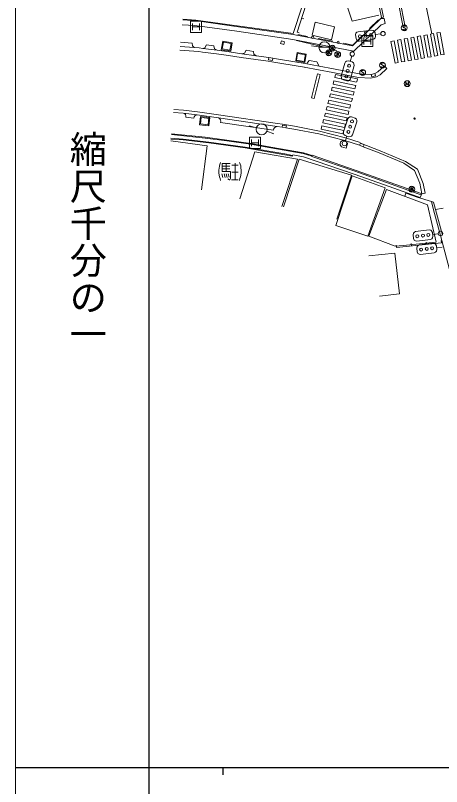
# Model space of a CAD drawing. Units: millimetres, scale not verified. Extents: x 40000 to 680000, y 20000 to 380000.
# Drawn here: x 40000 to 97549, y 202409 to 306552 of the extents above; entities that cross this region are included whole.
import ezdxf
from ezdxf.enums import TextEntityAlignment as Align

# ---------------------------------------------------------------- set-up
doc = ezdxf.new("R2010")
doc.units = ezdxf.units.MM
doc.header["$LTSCALE"] = 1000
for name, color, linetype, lineweight in [('M-TTL-BAND', 7, 'Continuous', 25), ('S-BGD', 1, 'Continuous', 13), ('S-TTL', 7, 'Continuous', 13)]:
    doc.layers.add(name, color=color, linetype=linetype, lineweight=lineweight)
doc.styles.add('@ＭＳ ゴシック', font='')
doc.styles.get('@ＭＳ ゴシック').set_extended_font_data('@MS Gothic')

msp = doc.modelspace()

# ---------------------------------------------------------------- linework, layer by layer
at = {"layer": 'M-TTL-BAND'}
for p, q in [((58000, 370000), (58000, 20000)), ((40000, 205000), (579000, 205000)), ((68000, 205000), (68000, 204000))]:
    msp.add_line(p, q, dxfattribs=at)
at = {"layer": 'S-BGD'}
for p, q in [((90703, 331229), (96228, 304054)), ((90574, 314057), (92383, 304968)), ((90820, 314106), (92628, 305017)), ((89438, 306252), (88331, 311856)), ((89684, 306301), (88576, 311905)), ((85461, 305754), (84040, 310097)), ((77506, 304100), (78667, 307651)), ((78030, 304278), (79221, 307921)), ((78654, 306187), (78940, 306094)), ((89063, 306588), (85461, 305754)), ((89344, 306142), (89403, 306236)), ((89403, 306236), (89684, 306301)), ((62531, 305276), (64247, 305170)), ((62597, 305935), (64512, 305800)), ((64375, 305912), (62606, 306028)), ((63639, 304262), (63639, 305762)), ((63639, 305762), (65139, 305762)), ((63920, 305481), (63920, 304544)), ((64247, 305170), (69914, 304414)), ((77506, 304100), (64375, 305912)), ((64512, 305800), (70134, 305023)), ((64858, 305481), (64858, 304544)), ((65139, 305762), (65139, 304262)), ((80056, 303876), (80458, 305630)), ((80458, 305630), (83108, 305024)), ((85532, 302433), (89344, 306142)), ((89391, 305288), (85715, 301724)), ((89037, 305976), (87829, 304779)), ((89344, 306142), (89805, 306115)), ((89937, 305478), (89391, 305288)), ((89805, 306115), (89937, 305478)), ((92428, 305155), (92384, 305125)), ((92480, 305169), (92428, 305155)), ((92542, 305169), (92480, 305169)), ((92584, 305161), (92542, 305169)), ((92614, 305147), (92584, 305161)), ((92636, 305123), (92614, 305147)), ((65139, 304262), (63639, 304262)), ((63920, 305012), (64858, 305012)), ((69914, 304414), (77465, 303308)), ((70134, 305023), (77514, 303971)), ((78030, 304278), (78315, 304185)), ((82706, 303270), (83108, 305024)), ((85938, 303910), (85982, 304137)), ((85982, 304137), (86117, 304274)), ((86117, 304274), (86289, 304354)), ((86289, 304354), (88126, 304571)), ((88126, 304571), (88322, 304533)), ((88322, 304533), (88454, 304438)), ((88454, 304438), (88570, 304220)), ((88570, 304220), (88628, 303724)), ((92350, 304645), (92322, 304691)), ((92382, 304615), (92350, 304645)), ((92358, 305081), (92356, 305035)), ((92356, 305035), (92358, 305005)), ((92384, 305125), (92358, 305081)), ((92358, 305005), (92374, 304965)), ((92374, 304965), (92402, 304943)), ((92420, 304597), (92382, 304615)), ((92383, 304968), (92628, 305017)), ((92402, 304943), (92620, 304817)), ((92460, 304591), (92420, 304597)), ((92552, 304591), (92460, 304591)), ((92614, 304609), (92552, 304591)), ((92642, 304645), (92614, 304609)), ((92620, 304817), (92644, 304781)), ((92656, 304683), (92642, 304645)), ((92644, 304781), (92660, 304731)), ((92660, 304731), (92656, 304683)), ((96031, 304018), (96474, 304099)), ((97025, 301138), (96474, 304099)), ((96917, 304179), (97359, 304260)), ((97468, 301217), (96917, 304179)), ((97911, 301296), (97359, 304260)), ((67990, 303063), (67804, 301919)), ((67990, 303063), (69255, 302857)), ((75810, 302760), (75920, 303100)), ((75920, 303100), (76336, 302966)), ((77465, 303308), (85715, 301724)), ((77514, 303971), (85532, 302433)), ((77964, 303172), (81730, 302254)), ((78154, 303969), (79425, 303725)), ((80056, 303876), (82706, 303270)), ((80868, 303448), (82862, 303066)), ((86785, 303744), (85576, 302546)), ((85997, 303414), (85938, 303910)), ((86092, 303204), (85997, 303414)), ((86266, 303093), (86092, 303204)), ((86441, 303063), (86266, 303093)), ((88278, 303280), (86441, 303063)), ((86762, 302337), (86762, 303837)), ((86762, 303837), (88262, 303837)), ((87043, 303556), (87043, 302618)), ((87043, 303087), (87980, 303087)), ((87980, 303556), (87980, 302618)), ((88262, 303837), (88262, 302337)), ((88467, 303382), (88278, 303280)), ((88574, 303506), (88467, 303382)), ((88628, 303724), (88574, 303506)), ((89344, 304060), (88599, 303972)), ((90719, 303050), (91161, 303131)), ((91708, 300193), (91161, 303131)), ((91604, 303212), (92047, 303292)), ((92151, 300272), (91604, 303212)), ((92047, 303292), (92594, 300351)), ((92490, 303373), (92932, 303454)), ((92490, 303373), (93037, 300429)), ((92932, 303454), (93480, 300508)), ((93375, 303534), (93818, 303615)), ((93375, 303534), (93923, 300587)), ((94366, 300666), (93818, 303615)), ((94260, 303695), (94703, 303776)), ((94809, 300744), (94260, 303695)), ((95252, 300823), (94703, 303776)), ((95146, 303857), (95589, 303937)), ((95695, 300902), (95146, 303857)), ((96138, 300981), (95589, 303937)), ((96581, 301059), (96031, 304018)), ((64137, 302238), (62242, 302368)), ((63848, 302797), (62297, 302921)), ((63915, 302425), (63848, 302797)), ((64137, 302238), (63915, 302425)), ((64810, 302157), (64137, 302238)), ((65312, 302101), (64810, 302157)), ((65570, 302188), (65312, 302101)), ((67224, 301849), (65312, 302101)), ((65788, 302587), (65570, 302188)), ((66808, 302428), (65788, 302587)), ((66895, 302025), (66808, 302428)), ((67224, 301849), (66895, 302025)), ((68089, 302925), (67939, 302021)), ((67939, 302021), (68974, 301875)), ((69117, 302758), (68089, 302925)), ((68974, 301875), (69117, 302758)), ((69073, 301740), (69255, 302857)), ((76227, 302626), (75810, 302760)), ((76336, 302966), (76227, 302626)), ((80984, 302331), (79989, 302433)), ((80984, 302254), (82476, 302254)), ((82451, 302049), (83413, 301775)), ((82543, 302279), (82787, 302279)), ((82677, 302071), (82613, 302013)), ((82723, 302133), (82677, 302071)), ((82755, 302197), (82723, 302133)), ((82787, 302279), (82755, 302197)), ((82787, 302445), (82787, 301847)), ((82787, 302335), (82883, 302129)), ((83031, 302351), (82849, 302201)), ((82883, 302129), (82919, 302075)), ((82919, 302075), (82995, 302001)), ((84306, 302790), (85576, 302546)), ((88262, 302337), (86762, 302337)), ((91265, 300114), (90719, 303050)), ((64103, 301739), (62192, 301870)), ((64750, 301661), (64078, 301741)), ((65256, 301604), (64750, 301661)), ((67159, 301353), (65247, 301605)), ((68775, 301125), (67154, 301354)), ((68845, 301620), (67224, 301849)), ((69070, 301740), (67800, 301919)), ((70507, 300886), (68775, 301125)), ((70576, 301381), (68845, 301620)), ((70946, 301472), (70576, 301381)), ((72520, 301091), (70576, 301381)), ((71159, 301843), (70946, 301472)), ((72145, 301693), (71159, 301843)), ((72212, 301307), (72145, 301693)), ((72520, 301091), (72212, 301307)), ((74208, 300856), (72520, 301091)), ((78027, 301539), (77863, 300414)), ((77863, 300414), (78027, 301539)), ((78111, 301424), (77976, 300496)), ((79269, 301334), (78027, 301539)), ((78027, 301539), (79269, 301334)), ((79253, 301235), (78111, 301424)), ((79009, 300313), (79162, 301323)), ((79093, 300196), (79269, 301334)), ((79093, 300196), (79260, 301308)), ((82146, 301399), (82060, 301337)), ((82076, 301665), (82320, 301665)), ((82210, 301457), (82146, 301399)), ((82256, 301519), (82210, 301457)), ((82288, 301203), (82210, 301217)), ((82288, 301583), (82256, 301519)), ((82320, 301665), (82288, 301583)), ((82306, 301215), (82288, 301203)), ((82320, 301233), (82306, 301215)), ((82320, 301831), (82320, 301233)), ((82320, 301721), (82416, 301515)), ((82564, 301737), (82382, 301587)), ((82416, 301515), (82452, 301461)), ((82452, 301461), (82528, 301387)), ((82613, 302013), (82527, 301951)), ((82528, 301387), (82594, 301337)), ((82755, 301817), (82677, 301831)), ((82773, 301829), (82755, 301817)), ((82787, 301847), (82773, 301829)), ((82995, 302001), (83061, 301951)), ((83349, 301168), (83263, 301106)), ((83279, 301434), (83523, 301434)), ((83413, 301226), (83349, 301168)), ((83459, 301288), (83413, 301226)), ((83491, 300972), (83413, 300986)), ((83491, 301352), (83459, 301288)), ((83523, 301434), (83491, 301352)), ((83509, 300984), (83491, 300972)), ((83523, 301002), (83509, 300984)), ((83523, 301600), (83523, 301002)), ((83523, 301490), (83619, 301284)), ((83767, 301506), (83585, 301356)), ((83619, 301284), (83655, 301230)), ((83655, 301230), (83731, 301156)), ((83731, 301156), (83797, 301106)), ((85411, 301059), (85217, 300334)), ((95695, 300902), (96138, 300981)), ((97025, 301138), (96581, 301059)), ((97911, 301296), (97468, 301217)), ((72446, 300597), (70507, 300886)), ((74139, 300361), (72451, 300596)), ((74139, 300361), (74619, 300281)), ((74165, 300570), (74212, 300855)), ((74700, 300482), (74165, 300570)), ((74212, 300855), (74747, 300767)), ((75992, 300061), (74619, 300281)), ((76071, 300555), (74698, 300775)), ((74747, 300767), (74700, 300482)), ((79046, 299555), (75989, 300062)), ((79128, 300048), (76071, 300555)), ((77863, 300414), (79093, 300196)), ((79093, 300196), (77863, 300414)), ((77976, 300496), (79009, 300313)), ((81028, 299691), (79128, 300048)), ((79652, 300482), (79410, 300102)), ((80705, 300278), (79652, 300482)), ((81028, 299691), (80705, 300278)), ((84004, 298331), (84485, 300117)), ((84485, 300117), (84592, 300285)), ((84592, 300285), (84730, 300372)), ((84730, 300372), (84975, 300399)), ((84975, 300399), (85458, 300270)), ((85458, 300270), (85640, 300138)), ((85640, 300138), (85715, 299993)), ((85715, 299993), (85740, 299779)), ((89413, 300040), (89411, 299994)), ((89411, 299994), (89413, 299964)), ((89439, 300084), (89413, 300040)), ((89413, 299964), (89429, 299924)), ((89483, 300114), (89439, 300084)), ((89535, 300128), (89483, 300114)), ((89597, 300128), (89535, 300128)), ((89639, 300120), (89597, 300128)), ((89669, 300106), (89639, 300120)), ((89691, 300082), (89669, 300106)), ((91708, 300193), (91265, 300114)), ((92594, 300351), (92151, 300272)), ((93480, 300508), (93037, 300429)), ((94366, 300666), (93923, 300587)), ((95252, 300823), (94809, 300744)), ((80936, 299200), (79012, 299561)), ((82863, 298831), (80934, 299200)), ((82957, 299322), (81028, 299691)), ((86410, 298656), (82957, 299322)), ((85740, 299779), (85260, 297993)), ((86742, 299052), (86740, 299006)), ((86740, 299006), (86742, 298976)), ((86768, 299096), (86742, 299052)), ((86742, 298976), (86758, 298936)), ((86758, 298936), (86786, 298914)), ((86812, 299126), (86768, 299096)), ((86786, 298914), (87004, 298788)), ((86864, 299140), (86812, 299126)), ((86926, 299140), (86864, 299140)), ((86968, 299132), (86926, 299140)), ((86998, 299118), (86968, 299132)), ((87020, 299094), (86998, 299118)), ((88961, 298934), (88543, 298721)), ((89828, 299732), (88961, 298934)), ((90166, 299364), (89249, 298519)), ((89405, 299604), (89377, 299650)), ((89437, 299574), (89405, 299604)), ((89429, 299924), (89457, 299902)), ((89475, 299556), (89437, 299574)), ((89457, 299902), (89675, 299776)), ((89515, 299550), (89475, 299556)), ((89607, 299550), (89515, 299550)), ((89669, 299568), (89607, 299550)), ((89697, 299604), (89669, 299568)), ((89675, 299776), (89699, 299740)), ((89711, 299642), (89697, 299604)), ((89699, 299740), (89715, 299690)), ((89715, 299690), (89711, 299642)), ((89828, 299732), (90166, 299364)), ((80783, 298672), (79970, 295415)), ((81171, 298575), (80358, 295318)), ((81171, 298575), (80779, 298654)), ((86348, 298159), (82863, 298831)), ((83128, 298151), (86082, 297518)), ((83146, 298175), (83237, 298560)), ((86205, 297979), (83237, 298560)), ((84016, 298141), (84004, 298331)), ((84092, 297965), (84016, 298141)), ((84287, 297840), (84092, 297965)), ((85260, 297993), (85167, 297842)), ((86205, 297979), (86093, 297590)), ((88006, 298064), (86348, 298159)), ((88035, 298563), (86410, 298656)), ((86734, 298616), (86706, 298662)), ((86766, 298586), (86734, 298616)), ((86804, 298568), (86766, 298586)), ((86844, 298562), (86804, 298568)), ((86936, 298562), (86844, 298562)), ((86998, 298580), (86936, 298562)), ((87026, 298616), (86998, 298580)), ((87004, 298788), (87028, 298752)), ((87040, 298654), (87026, 298616)), ((87028, 298752), (87044, 298702)), ((87044, 298702), (87040, 298654)), ((88006, 298064), (88769, 298276)), ((88543, 298721), (88035, 298563)), ((88035, 298563), (88131, 298254)), ((88131, 298254), (88639, 298412)), ((88639, 298412), (88543, 298721)), ((89249, 298519), (88769, 298276)), ((82664, 296410), (82780, 296845)), ((85733, 296213), (82780, 296845)), ((82896, 297280), (83012, 297716)), ((82896, 297280), (85849, 296648)), ((85965, 297083), (83012, 297716)), ((84770, 297711), (84287, 297840)), ((85000, 297721), (84770, 297711)), ((85167, 297842), (85000, 297721)), ((85965, 297083), (85849, 296648)), ((92722, 297094), (92722, 297582)), ((92722, 297582), (92910, 297116)), ((92910, 297116), (93096, 297582)), ((93096, 297582), (93096, 297094)), ((82432, 295539), (82548, 295974)), ((85500, 295342), (82548, 295974)), ((82664, 296410), (85616, 295777)), ((85616, 295777), (85733, 296213)), ((79970, 295415), (80358, 295318)), ((82200, 294668), (82316, 295104)), ((85267, 294472), (82316, 295104)), ((82432, 295539), (85383, 294907)), ((85500, 295342), (85383, 294907)), ((61394, 293860), (62690, 293758)), ((64584, 293514), (62690, 293758)), ((82084, 294233), (81968, 293798)), ((81968, 293798), (84917, 293166)), ((85034, 293601), (82084, 294233)), ((82200, 294668), (85150, 294036)), ((85267, 294472), (85150, 294036)), ((61355, 293462), (62659, 293359)), ((64553, 293115), (62659, 293359)), ((64077, 292666), (63032, 292803)), ((67413, 292735), (64553, 293115)), ((67444, 293134), (64584, 293514)), ((64862, 291791), (64982, 292906)), ((64982, 292906), (66254, 292745)), ((64994, 291895), (65088, 292772)), ((65088, 292772), (66238, 292626)), ((66134, 292759), (66013, 291760)), ((66254, 292745), (66117, 291625)), ((75357, 291562), (67413, 292735)), ((75389, 291961), (67444, 293134)), ((81736, 292927), (81852, 293362)), ((81736, 292927), (84684, 292295)), ((84801, 292731), (81852, 293362)), ((84801, 292731), (84684, 292295)), ((84886, 292590), (84988, 292735)), ((85034, 293601), (84917, 293166)), ((84988, 292735), (85162, 292845)), ((85162, 292845), (85393, 292840)), ((85393, 292840), (85867, 292680)), ((85867, 292680), (86052, 292542)), ((66117, 291625), (64862, 291791)), ((66013, 291760), (64994, 291895)), ((74850, 291077), (67707, 292073)), ((72534, 291373), (71576, 291661)), ((76046, 291860), (75389, 291961)), ((76015, 291461), (76065, 291752)), ((77686, 291577), (76046, 291860)), ((76065, 291752), (76586, 291663)), ((76586, 291663), (76537, 291372)), ((81272, 291185), (81385, 291632)), ((84335, 290990), (81388, 291621)), ((81504, 292056), (81620, 292492)), ((81504, 292056), (84451, 291425)), ((84568, 291860), (81620, 292492)), ((84290, 290839), (84886, 292590)), ((84568, 291860), (84451, 291425)), ((86117, 292172), (85521, 290420)), ((86052, 292542), (86118, 292362)), ((86118, 292362), (86117, 292172)), ((73960, 290909), (74904, 290578)), ((76015, 291461), (75357, 291562)), ((76537, 291372), (76015, 291461)), ((77618, 291185), (76537, 291372)), ((80951, 290539), (77618, 291185)), ((81042, 290926), (77686, 291577)), ((84592, 290042), (81042, 290926)), ((81272, 291185), (84218, 290554)), ((84335, 290990), (84218, 290554)), ((84302, 290624), (84290, 290839)), ((84367, 290475), (84302, 290624)), ((65916, 288959), (60973, 289627)), ((60995, 289855), (62653, 289739)), ((61005, 289954), (62662, 289838)), ((65630, 289996), (61055, 290455)), ((65642, 290096), (61065, 290554)), ((62653, 289739), (66117, 289332)), ((62662, 289838), (66130, 289431)), ((68535, 289612), (65630, 289996)), ((68548, 289711), (65642, 290096)), ((71754, 289146), (68535, 289612)), ((71770, 289245), (68548, 289711)), ((71600, 288593), (71600, 290093)), ((71600, 290093), (73100, 290093)), ((71881, 289812), (71881, 288874)), ((72819, 289812), (72819, 288874)), ((73100, 290093), (73100, 288593)), ((84488, 289658), (80951, 290539)), ((84540, 290331), (84367, 290475)), ((86471, 289012), (84488, 289658)), ((84536, 289541), (84777, 290251)), ((85014, 290170), (84540, 290331)), ((86574, 289396), (84592, 290042)), ((85260, 290182), (85014, 290170)), ((85403, 290260), (85260, 290182)), ((85521, 290420), (85403, 290260)), ((65916, 288959), (65110, 282995)), ((66117, 289332), (71029, 288649)), ((66130, 289431), (71043, 288749)), ((71026, 288650), (76362, 287740)), ((71043, 288749), (76379, 287838)), ((73100, 288593), (71600, 288593)), ((74488, 288672), (71754, 289146)), ((74505, 288770), (71770, 289245)), ((71881, 289343), (72819, 289343)), ((78873, 287912), (74488, 288672)), ((78897, 288009), (74505, 288770)), ((84053, 288807), (84657, 288642)), ((84657, 288642), (84876, 289383)), ((86471, 289012), (86587, 289278)), ((86978, 288790), (86471, 289012)), ((89272, 288275), (86587, 289278)), ((86587, 289278), (87094, 289055)), ((87094, 289055), (86978, 288790)), ((89109, 287994), (86978, 288790)), ((72315, 288118), (70307, 281781)), ((72315, 288118), (78081, 287124)), ((76362, 287740), (77420, 287558)), ((76379, 287838), (77436, 287657)), ((77420, 287558), (77436, 287657)), ((77471, 287734), (78896, 287465)), ((80027, 287531), (78873, 287912)), ((78896, 287465), (85752, 285094)), ((80060, 287625), (78897, 288009)), ((80080, 287682), (80024, 287521)), ((85831, 285501), (80024, 287521)), ((85887, 285661), (80080, 287682)), ((92446, 286577), (89109, 287994)), ((92671, 286833), (89272, 288275)), ((67608, 286417), (67548, 286215)), ((67706, 286672), (67608, 286417)), ((69003, 286552), (67923, 286552)), ((67923, 286552), (67923, 285465)), ((68478, 286545), (68478, 285465)), ((69663, 286597), (69663, 286327)), ((70241, 286672), (70346, 286485)), ((70346, 286485), (70421, 286222)), ((78081, 287124), (75979, 280754)), ((78303, 287147), (76181, 280717)), ((78303, 287147), (85389, 284994)), ((93891, 285625), (92446, 286577)), ((94283, 285771), (92671, 286833)), ((67503, 285945), (67488, 285652)), ((67488, 285652), (67488, 285277)), ((67548, 286215), (67503, 285945)), ((67923, 286192), (68973, 286192)), ((67923, 285465), (69048, 285465)), ((68966, 285825), (67931, 285825)), ((69048, 285465), (69048, 284535)), ((69206, 286327), (70091, 286327)), ((70061, 285375), (69243, 285375)), ((69663, 284347), (69663, 286320)), ((70421, 286222), (70451, 285960)), ((70451, 285960), (70466, 285660)), ((70466, 285660), (70466, 285285)), ((94390, 282468), (85831, 285501)), ((94446, 282629), (85887, 285661)), ((94608, 283883), (93891, 285625)), ((95076, 283842), (94283, 285771)), ((67488, 285277), (67518, 285000)), ((67518, 285000), (67556, 284775)), ((67556, 284775), (67631, 284512)), ((67631, 284512), (67706, 284265)), ((67878, 285172), (68013, 284662)), ((68306, 284677), (68178, 285172)), ((68471, 285172), (68613, 284677)), ((68898, 284340), (68666, 284467)), ((68876, 284692), (68741, 285172)), ((68973, 284362), (68898, 284340)), ((69018, 284430), (68973, 284362)), ((69048, 284535), (69018, 284430)), ((69183, 284340), (70091, 284340)), ((70323, 284535), (70241, 284265)), ((70391, 284752), (70323, 284535)), ((70443, 284992), (70391, 284752)), ((70466, 285285), (70443, 284992)), ((85484, 284877), (83259, 278179)), ((85389, 284994), (83402, 279053)), ((89933, 283285), (85484, 284877)), ((85752, 285094), (90482, 283437)), ((89933, 283285), (87598, 276763)), ((90482, 283437), (94270, 282082)), ((93527, 283396), (93527, 282798)), ((93527, 283286), (93623, 283080)), ((93771, 283302), (93589, 283152)), ((94608, 283883), (94898, 282478)), ((95339, 282569), (95076, 283842)), ((90090, 283059), (87706, 276723)), ((95641, 280970), (90090, 283059)), ((92728, 282561), (92569, 282126)), ((94241, 282008), (92728, 282561)), ((93353, 282964), (93267, 282902)), ((93283, 283230), (93527, 283230)), ((93417, 283022), (93353, 282964)), ((93463, 283084), (93417, 283022)), ((93495, 282768), (93417, 282782)), ((93495, 283148), (93463, 283084)), ((93527, 283230), (93495, 283148)), ((93513, 282780), (93495, 282768)), ((93527, 282798), (93513, 282780)), ((93623, 283080), (93659, 283026)), ((93659, 283026), (93735, 282952)), ((93735, 282952), (93801, 282902)), ((94830, 282321), (94392, 282467)), ((94898, 282478), (94446, 282629)), ((94674, 281961), (94898, 282478)), ((94898, 282478), (95339, 282569)), ((96187, 281412), (94241, 282008)), ((94270, 282082), (94674, 281961)), ((96187, 281412), (96469, 280285)), ((96436, 281314), (96187, 281412)), ((96436, 281314), (96710, 280352)), ((96436, 281314), (96710, 280352)), ((95641, 280970), (96826, 275951)), ((96469, 280285), (97417, 276824)), ((96710, 280352), (97765, 280510)), ((96710, 280352), (97659, 276889)), ((96710, 280352), (97659, 276889)), ((87598, 276763), (83259, 278179)), ((93695, 276914), (93738, 277140)), ((93738, 277140), (93873, 277277)), ((93873, 277277), (94045, 277358)), ((94045, 277358), (95882, 277574)), ((95882, 277574), (96078, 277537)), ((96078, 277537), (96210, 277441)), ((96210, 277441), (96326, 277223)), ((96326, 277223), (96385, 276727)), ((97101, 277063), (96356, 276975)), ((91270, 275382), (87706, 276723)), ((93753, 276417), (93695, 276914)), ((93848, 276207), (93753, 276417)), ((94022, 276096), (93848, 276207)), ((94197, 276067), (94022, 276096)), ((96034, 276283), (94197, 276067)), ((96224, 276386), (96034, 276283)), ((96330, 276509), (96224, 276386)), ((96385, 276727), (96330, 276509)), ((97417, 276824), (99199, 270055)), ((97542, 275847), (97511, 276145)), ((92372, 275495), (91270, 275382)), ((91442, 275226), (91412, 275524)), ((97542, 275847), (91442, 275226)), ((96789, 275944), (92372, 275495)), ((93476, 275433), (93445, 275731)), ((94210, 275116), (94254, 275343)), ((94268, 274619), (94210, 275116)), ((94254, 275343), (94389, 275479)), ((94389, 275479), (94560, 275560)), ((94560, 275560), (96398, 275776)), ((95509, 275640), (95478, 275938)), ((96398, 275776), (96594, 275739)), ((96594, 275739), (96726, 275644)), ((96726, 275644), (96842, 275426)), ((96842, 275426), (96900, 274929)), ((97616, 275265), (96871, 275177)), ((91255, 274467), (87742, 274088)), ((91852, 268935), (91255, 274467)), ((94364, 274409), (94268, 274619)), ((94538, 274299), (94364, 274409)), ((94712, 274269), (94538, 274299)), ((96550, 274485), (94712, 274269)), ((96739, 274588), (96550, 274485)), ((96845, 274711), (96739, 274588)), ((96900, 274929), (96845, 274711)), ((91852, 268935), (89168, 268644))]:
    msp.add_line(p, q, dxfattribs=at)
for centre, radius in [((92512, 304865), 398), ((87307, 304261), 149), ((88003, 303902), 200), ((89642, 304095), 300), ((80146, 303587), 149), ((83584, 302928), 149), ((86514, 303726), 200), ((87278, 303816), 200), ((81730, 302254), 746), ((82787, 302123), 398), ((82320, 301509), 398), ((83523, 301278), 398), ((85489, 301348), 300), ((85061, 299755), 200), ((89567, 299824), 398), ((84871, 299050), 200), ((86896, 298836), 398), ((84671, 298307), 200), ((92910, 297338), 398), ((93905, 292629), 93.8), ((73252, 291157), 746), ((85205, 291510), 200), ((85453, 292239), 200), ((84970, 290819), 200), ((84439, 289257), 300), ((93527, 283074), 398), ((95760, 276905), 200), ((97399, 277098), 300), ((94270, 276730), 200), ((95035, 276820), 200), ((94785, 274932), 200), ((95550, 275022), 200), ((96275, 275107), 200)]:
    msp.add_circle(centre, radius, dxfattribs=at)
for centre, radius, start, end in [((62562, 292891), 478, 349.43311, 78.37695), ((64598, 292590), 527, 94.9917, 171.79736), ((67191, 292241), 542, 341.94385, 65.89453), ((75387, 291023), 540, 93.15283, 174.31104), ((84342, 289196), 484, 72.50879, 233.2832)]:
    msp.add_arc(centre, radius, start, end, dxfattribs=at)
at = {"layer": 'S-TTL'}
msp.add_line((40000, 380000), (40000, 20000), dxfattribs=at)

# ---------------------------------------------------------------- texts
at = {"layer": 'M-TTL-BAND', "style": '@ＭＳ ゴシック'}
msp.add_text('縮尺千分の一', height=3666, rotation=270, dxfattribs=at).set_placement((49777, 261030), align=Align.MIDDLE_RIGHT)

doc.saveas('drawing.dxf')
